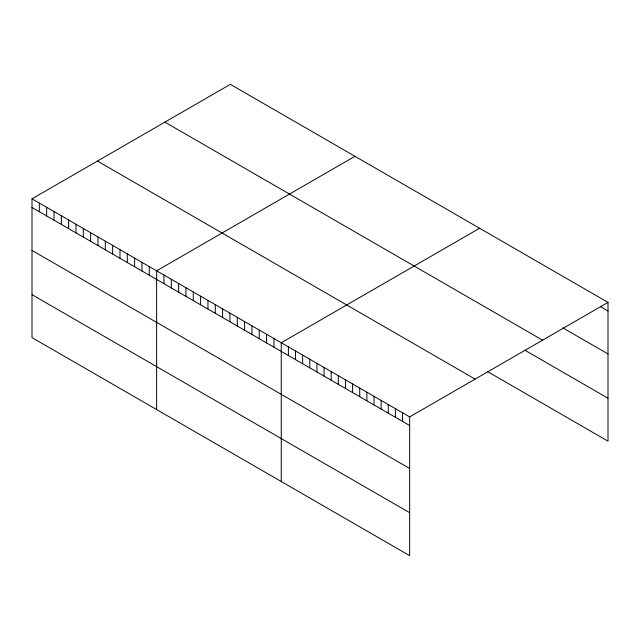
<?xml version="1.0" encoding="UTF-8"?>
<svg xmlns="http://www.w3.org/2000/svg" width="640" height="640" viewBox="0 0 640 640"><rect width="100%" height="100%" fill="white"/><g stroke="black" fill="none" stroke-linecap="round" stroke-linejoin="round"><path stroke-width="0.96" d="M32 198.848L409.664 416.896L409.664 555.656L32 337.616L32 198.848L230.336 84.344L608 302.384L608 441.152L487.52 371.592M354.968 156.296L156.632 270.808L156.632 409.568M479.592 228.248L281.256 342.76L281.256 481.528M409.664 416.896L608 302.384M600.864 306.896L608 311.016M562.824 327.872L608 353.96M164.888 122.128L542.552 340.168M524.776 350.152L608 398.208M97.448 161.064L475.112 379.104M32 207.48L409.664 425.528M32 250.424L409.664 468.472M32 294.672L409.664 512.712M402.528 412.776L402.528 421.408M395.392 408.656L395.392 417.288M388.264 404.536L388.264 413.168M381.128 400.416L381.128 409.048M373.992 396.296L373.992 404.928M366.864 392.184L366.864 400.816M359.728 388.064L359.728 396.696M352.592 383.944L352.592 392.576M345.456 379.824L345.456 388.456M338.328 375.704L338.328 384.336M331.192 371.592L331.192 380.224M324.056 367.472L324.056 376.104M316.928 363.352L316.928 371.984M309.792 359.232L309.792 367.864M302.656 355.112L302.656 363.744M295.528 350.992L295.528 359.624M288.392 346.88L288.392 355.512M273.928 338.528L273.928 347.16M266.592 334.296L266.592 342.928M259.264 330.064L259.264 338.696M251.936 325.832L251.936 334.464M244.6 321.592L244.6 330.224M237.272 317.36L237.272 325.992M229.936 313.128L229.936 321.76M222.608 308.896L222.608 317.528M215.28 304.664L215.28 313.296M207.944 300.432L207.944 309.064M200.616 296.2L200.616 304.832M193.288 291.968L193.288 300.6M185.952 287.736L185.952 296.368M178.624 283.504L178.624 292.136M171.288 279.272L171.288 287.904M163.96 275.04L163.96 283.672M149.296 266.576L149.296 275.208M141.968 262.336L141.968 270.968M134.632 258.104L134.632 266.736M127.304 253.872L127.304 262.504M119.976 249.64L119.976 258.272M112.64 245.408L112.64 254.04M105.312 241.176L105.312 249.808M97.976 236.944L97.976 245.576M90.648 232.712L90.648 241.344M83.32 228.48L83.32 237.112M75.984 224.248L75.984 232.88M68.656 220.016L68.656 228.648M61.328 215.784L61.328 224.416M53.992 211.552L53.992 220.184M46.664 207.32L46.664 215.952M39.328 203.08L39.328 211.712"/></g></svg>
